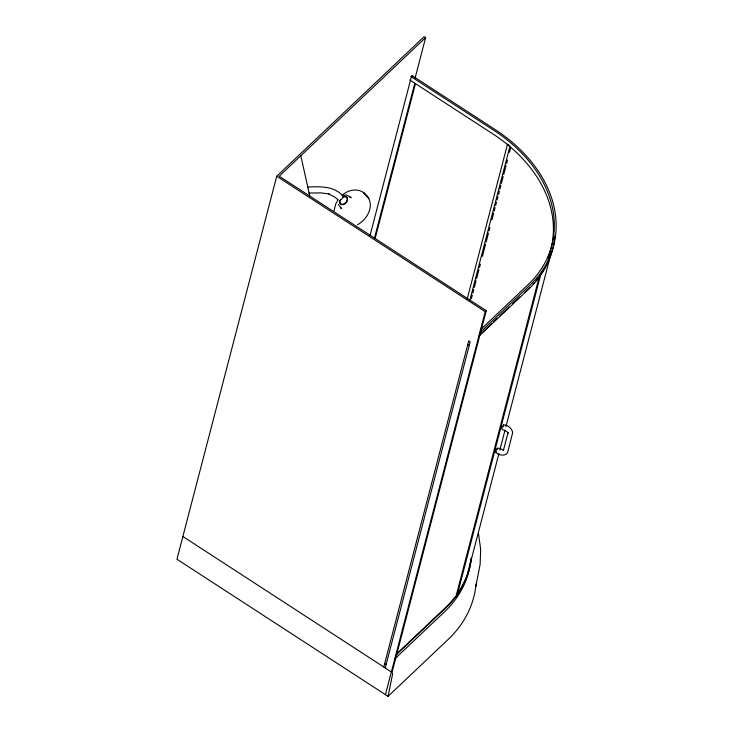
<?xml version="1.0" encoding="UTF-8"?>
<svg xmlns="http://www.w3.org/2000/svg" width="733" height="733" viewBox="0 0 733 733"><rect width="100%" height="100%" fill="white"/><g stroke="black" fill="none" stroke-linecap="round" stroke-linejoin="round"><path stroke-width="1.1" d="M512.559 432.818C512.926 428.778 504.872 422.226 502.554 426.166C498.889 430.757 507.099 429.602 507.923 433.102L503.424 450.383C504.964 451.354 496.259 444.775 496.012 450.529C494.628 455.376 507.062 457.401 507.887 451.537L512.559 433.047M512.55 433.469L512.569 432.424M333.991 210.902L335.76 203.856L337.592 200.567M475.827 586.281L480.133 564.328L480.665 549.319L478.521 533.78M414.97 78.55L425.635 37.594L424.178 36.65L276.726 176.241L176.955 559.242L388.05 696.35L392.586 674.113A1.887 1.173 46.6 0 0 391.385 671.923L182.883 536.501M503.525 425.479L503.58 424.682M370.055 235.44L411.378 76.791L412.404 75.82L411.937 77.616M374.416 238.28L414.805 83.223M375.159 238.408L415.263 84.46M467.141 299.192L507.529 144.135L509.93 146.408L469.826 300.356M471.438 298.496L472.299 295.179M472.877 292.962L473.747 289.636M474.324 287.428L476.047 280.776M476.624 278.567L478.933 269.707M479.51 267.49L480.381 264.164M482.396 256.413L485.576 244.236M486.153 242.018L488.453 233.158M489.03 230.941L489.901 227.615M491.916 219.863L493.648 213.221M494.225 211.003L495.096 207.686M495.673 205.469L496.534 202.143M497.111 199.926L497.973 196.609M498.55 194.392L499.42 191.066M499.998 188.857L500.859 185.531M501.436 183.314L503.168 176.671M503.745 174.454L506.054 165.594M506.631 163.386L507.493 160.06M509.517 152.308L510.672 147.874M383.78 666.993L468.744 340.845L470.192 341.789L385.237 667.937M385.457 694.664L485.228 311.662L486.254 310.691L279.209 176.204L425.635 37.594M392.256 671.556L486.254 310.691M468.103 571.859L498.971 453.351M499.842 450.035L505.028 430.097M505.898 426.771L551.189 252.894A146.875 107.238 14.6 0 1 547.258 262.982M497.139 449.741L497.34 449.182M502.939 427.137L503.177 426.551M496.122 451.876L495.609 452.398M480.271 329.932L528.017 284.725A145.546 106.276 14.6 0 0 493.758 130.291L410.874 76.47M480.078 332.425L529.51 285.641A147.315 107.568 14.6 0 0 494.83 129.356L411.9 75.49M481.627 333.084L491.605 323.638M493.272 322.062L497.432 318.131M499.924 315.767L509.078 307.109M512.404 303.957L519.889 296.874M524.874 292.146L528.2 289.004A146.875 107.238 14.6 0 0 529.858 287.391M479.144 336.016L528.575 289.233A147.315 107.568 14.6 0 0 554.46 240.332M396.883 653.634L445.114 607.969A146.875 107.238 14.6 0 0 455.019 596.983M396.058 654.99L445.49 608.198A147.315 107.568 14.6 0 0 471.521 558.225M395.124 658.582L444.555 611.789A147.315 107.568 14.6 0 0 470.577 561.817M388.05 696.35L448.11 639.497A156.871 114.54 14.6 0 0 476.065 584.146M340.772 199.898L342.284 198.487M342.21 195.344C348.954 188.766 360.718 187.611 366.72 195.702C375.259 205.057 367.233 219.717 357.493 224.701M342.632 195.748L346.361 194.923L351.226 197.543L349.888 197.324M307.539 187.016C319.451 186.548 333.13 185.788 342.155 195.17M308.987 193.036L320.981 192.898L329.199 193.952M328.411 193.796L334.468 196.847L338.362 200.017M409.82 79.979L492.814 133.892A145.546 106.276 14.6 0 1 549.887 252.519M276.726 176.241L485.228 311.662M467.801 344.428L469.257 345.38M384.724 663.402L386.172 664.345M366.72 195.702L368.864 198.579L363.595 192.834L364.732 193.879M338.334 204.342L341.349 208.713L340.845 207.237M300.832 155.744L309.784 196.068M344.95 196.737A2.932 2.071 -48.2 0 0 343.75 196.93A2.932 2.08 -47.8 0 0 342.531 197.424M345.527 196.902A2.932 2.062 -48.4 0 1 346.764 197.828A2.932 2.043 -48.2 0 1 347.13 199.486A2.932 2.034 -47.9 0 1 346.526 201.41A2.932 2.034 -47.4 0 1 345.124 203.096A2.932 2.034 -46.8 0 1 343.282 204.095A2.932 2.043 -46.4 0 1 341.505 204.122A2.932 2.052 -46.2 0 1 340.268 203.197A2.932 2.071 -46.3 0 1 339.975 202.693M342.806 197.049A4.71 3.308 -47.3 0 1 347.598 199.101A4.71 3.308 -47.3 0 1 342.98 204.626A4.71 3.308 -47.3 0 1 339.791 200.659M340.506 199.614A2.932 2.08 -46.7 0 0 339.901 201.538A2.932 2.071 -46.3 0 0 339.865 202.216M544.775 267.838A146.875 107.238 14.6 0 1 540.084 275.315M538.104 278.018A146.875 107.238 14.6 0 1 536.015 280.657M534.549 282.379A146.875 107.238 14.6 0 1 533.038 284.083M471.072 558.143A146.875 107.238 14.6 0 1 456.998 594.289M549.567 253.536A145.546 106.276 14.6 0 1 547.725 258.566M554.936 236.008A147.315 107.568 14.6 0 1 554.597 239.26M507.969 432.708L507.96 433.304L507.923 432.736M538.828 278.375L455.743 597.34L457.236 595.077L540.322 276.112L538.828 278.375"/></g></svg>
